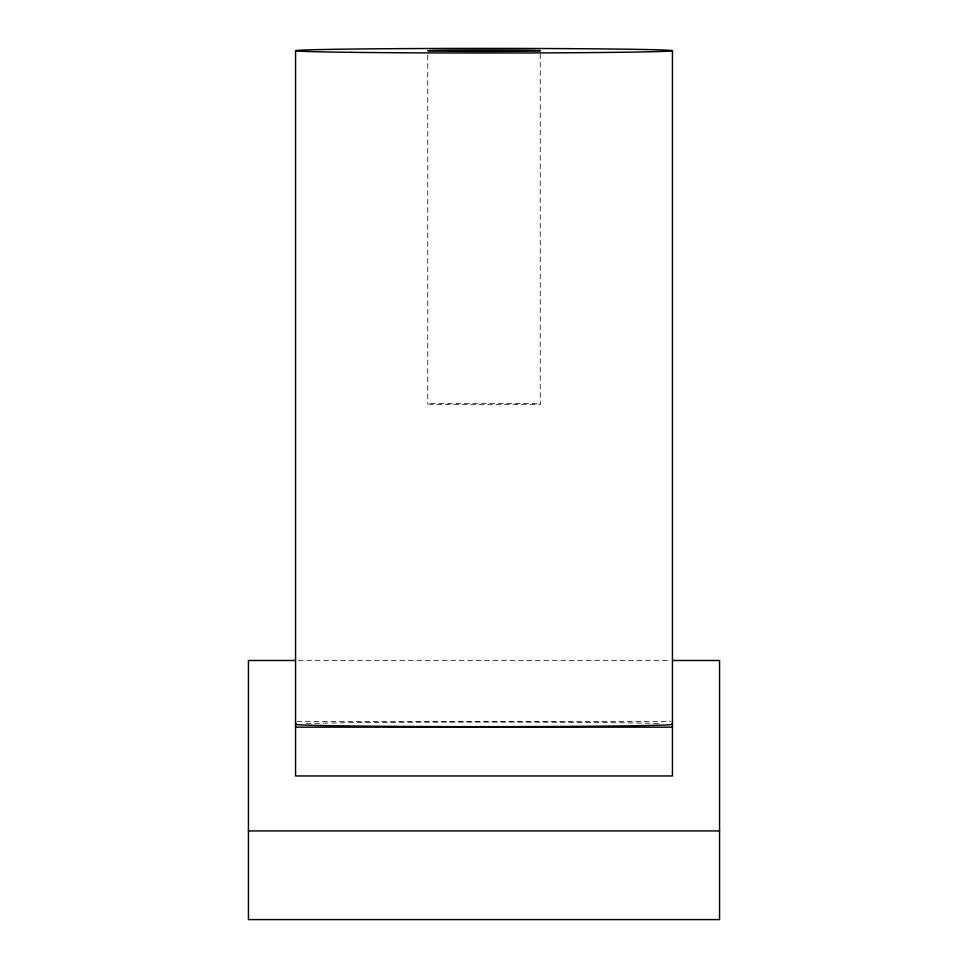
<?xml version="1.0" encoding="UTF-8"?>
<svg xmlns="http://www.w3.org/2000/svg" width="968" height="968" viewBox="0 0 968 968"><rect width="100%" height="100%" fill="white"/><g stroke="black" fill="none" stroke-linecap="round" stroke-linejoin="round"><path stroke-width="0.73" stroke-dasharray="4.84 3.63" d="M298.265 660.479L669.735 660.479M297.055 721.547L670.945 721.547M540.253 53.785L540.253 404.092A56.531 0.69 0 0 1 450.991 404.576A56.531 0.69 0 0 1 460.756 403.39A56.531 0.69 0 0 1 540.253 404.092M427.747 55.164L427.747 403.946M306.263 723.592A188.457 2.299 0 0 1 483.383 722.067A188.457 2.299 0 0 1 661.325 723.58"/><path stroke-width="1.45" d="M295.252 660.479L248.437 660.479L248.437 919.6L719.563 919.6L719.563 660.479L672.748 660.479M295.555 727.162L672.445 727.162M248.437 830.919L719.563 830.919M672.445 50.687L672.445 775.961L295.555 775.961L295.555 50.711M671.356 724.112A188.457 2.299 0 0 1 484.617 726.653A188.457 2.299 0 0 1 296.51 724.125M351.178 52.332A188.457 2.299 0 0 0 666.19 51.28A188.457 2.299 0 0 0 434.632 48.485A188.457 2.299 0 0 0 351.178 52.332M450.991 51.256A56.531 0.69 0 0 0 540.253 50.772A56.531 0.69 0 0 0 460.756 50.07A56.531 0.69 0 0 0 450.991 51.256"/></g></svg>
